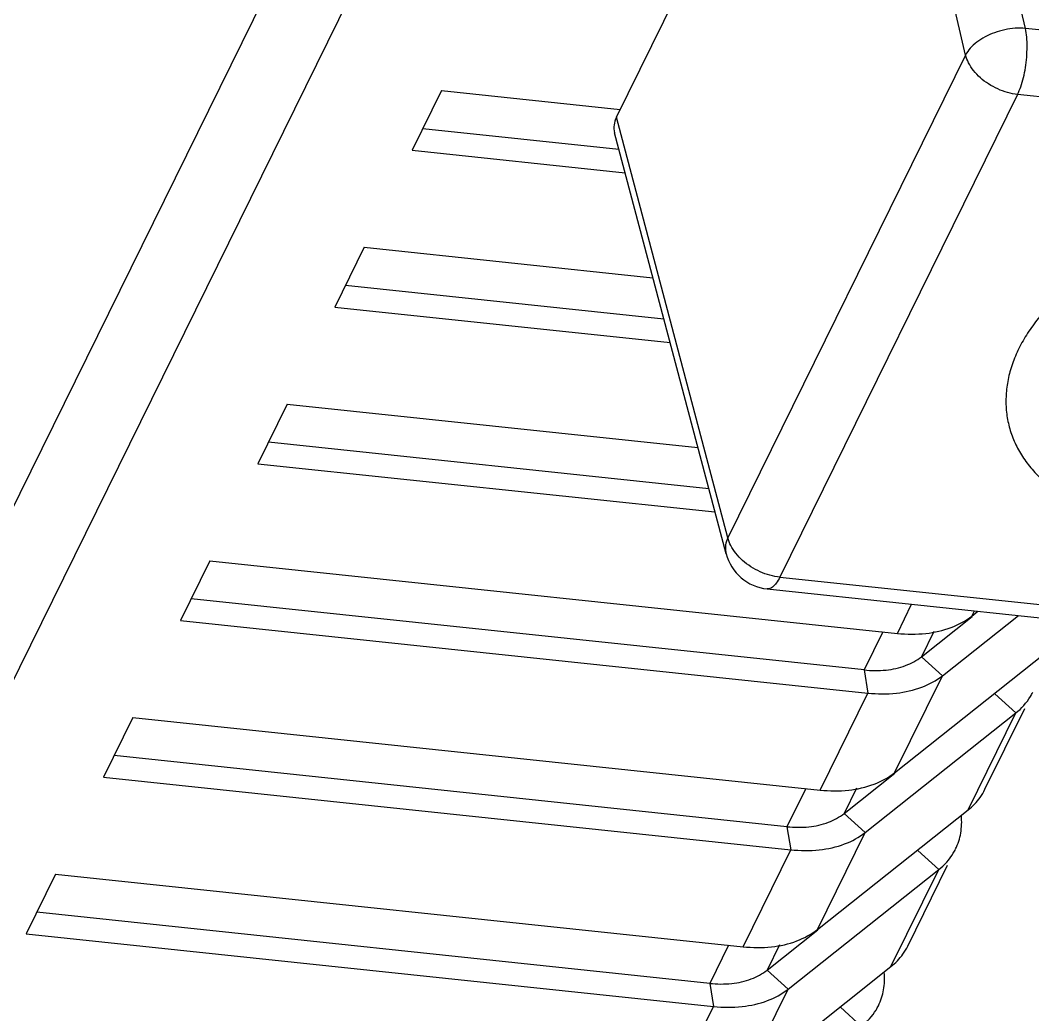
# Model space of a CAD drawing. Header units: millimetres. Extents: x 10368 to 13229, y -13270 to -11269.
# Drawn here: x 13112.81 to 13134.02, y -12438.91 to -12418.07 of the extents above; entities that cross this region are included whole.
import ezdxf

# ---------------------------------------------------------------- set-up
doc = ezdxf.new("R2010")
doc.units = ezdxf.units.MM

# ---------------------------------------------------------------- blocks, each defined once
blk = doc.blocks.new('u59')
at = {"color": 7, "linetype": 'Continuous'}
for p, q in [((-565.879, 132.36), (-489.389, 287.71)), ((-564.179, 132.181), (-487.91, 287.079)), ((-562.135, 176.611), (-563.136, 174.578)), ((-563.695, 176.249), (-566.852, 173.744)), ((-563.695, 176.249), (-564.696, 174.216)), ((-565.796, 174.596), (-566.236, 174.996)), ((-548.733, 173.057), (-563.136, 174.578)), ((-563.056, 174.095), (-563.136, 174.578)), ((-564.696, 174.216), (-567.853, 171.711)), ((-564.256, 173.816), (-564.696, 174.216)), ((-563.45, 173.295), (-563.056, 174.095)), ((-563.056, 174.095), (-548.955, 172.605)), ((-564.256, 173.816), (-565.319, 172.973)), ((-564.515, 173.29), (-564.256, 173.816)), ((-566.852, 173.744), (-567.853, 171.711)), ((-567.205, 173.312), (-568.038, 171.62)), ((-563.752, 173.327), (-564.753, 171.294)), ((-549.349, 171.805), (-563.752, 173.327)), ((-565.312, 172.965), (-568.469, 170.46)), ((-565.312, 172.965), (-566.313, 170.932)), ((-549.349, 171.805), (-548.733, 173.057)), ((-567.413, 171.312), (-567.853, 171.711)), ((-550.35, 169.772), (-564.753, 171.294)), ((-564.673, 170.811), (-564.753, 171.294)), ((-566.313, 170.932), (-569.47, 168.427)), ((-565.873, 170.532), (-566.313, 170.932)), ((-565.067, 170.011), (-564.673, 170.811)), ((-564.673, 170.811), (-550.572, 169.321)), ((-568.469, 170.46), (-569.47, 168.427)), ((-565.873, 170.532), (-566.936, 169.689)), ((-566.132, 170.006), (-565.873, 170.532)), ((-568.822, 170.027), (-569.655, 168.336)), ((-565.369, 170.043), (-566.37, 168.01)), ((-550.966, 168.521), (-565.369, 170.043)), ((-550.966, 168.521), (-550.35, 169.772)), ((-566.929, 169.68), (-570.086, 167.176)), ((-566.929, 169.68), (-567.93, 167.648)), ((-569.03, 168.028), (-569.47, 168.427)), ((-551.967, 166.488), (-566.37, 168.01)), ((-566.29, 167.527), (-566.37, 168.01)), ((-567.93, 167.648), (-569.522, 166.384)), ((-567.49, 167.248), (-567.93, 167.648)), ((-566.684, 166.727), (-566.29, 167.527)), ((-566.29, 167.527), (-552.189, 166.037)), ((-567.49, 167.248), (-568.553, 166.405)), ((-567.749, 166.722), (-567.49, 167.248)), ((-564.258, 165.828), (-573.963, 166.854)), ((-566.986, 166.759), (-567.286, 166.148)), ((-552.583, 165.237), (-566.986, 166.759)), ((-564.524, 165.581), (-573.886, 166.571)), ((-568.546, 166.396), (-568.674, 166.295)), ((-568.546, 166.396), (-568.6, 166.287)), ((-552.583, 165.237), (-551.967, 166.488)), ((-569.505, 155.465), (-564.524, 165.581)), ((-563.396, 165.09), (-561.06, 156.268)), ((-568.416, 154.639), (-563.435, 164.755)), ((-563.435, 164.755), (-561.1, 155.94)), ((-553.584, 163.204), (-563.165, 164.216)), ((-563.036, 163.728), (-553.806, 162.753)), ((-554.2, 161.953), (-553.584, 163.204)), ((-554.2, 161.953), (-562.806, 162.862)), ((-555.201, 159.92), (-562.223, 160.662)), ((-562.094, 160.174), (-555.423, 159.469)), ((-555.817, 158.669), (-555.201, 159.92)), ((-555.817, 158.669), (-561.865, 159.308)), ((-556.818, 156.636), (-561.282, 157.108)), ((-583.866, 156.983), (-569.505, 155.465)), ((-561.153, 156.619), (-557.04, 156.185)), ((-557.434, 155.385), (-556.818, 156.636)), ((-561.1, 155.94), (-566.285, 145.41)), ((-557.434, 155.385), (-561.179, 155.78)), ((-584.032, 155.598), (-569.671, 154.081)), ((-568.416, 154.639), (-566.285, 145.41)), ((-569.671, 154.081), (-567.54, 144.852))]:
    blk.add_line(p, q, dxfattribs=at)
for centre, radius, start, end in [((-565.473, 174.017), 1.243, 153.9254, 170.1025), ((-566.136, 172.787), 1.191, 144.3265, 153.8663), ((-567.09, 170.732), 1.243, 153.9254, 170.1025), ((-567.753, 169.503), 1.191, 144.3265, 153.8663), ((-564.363, 164.834), 1, 14.8361, 83.9654)]:
    blk.add_arc(centre, radius, start, end, dxfattribs=at)
blk.add_ellipse((-562.033, 156.038), major_axis=(0.978, 0.211), ratio=0.643936, start_param=-0.472107, end_param=0.029478, dxfattribs=at)
for points, start_tangent, end_tangent in [([(-566.236, 174.996), (-566.54, 174.653), (-566.589, 174.563)], (-0.783462, -0.62144), (-0.440658, -0.897675)), ([(-563.136, 174.578), (-563.733, 174.58), (-564.264, 174.457), (-564.696, 174.216)], (-0.994465, 0.105072), (-0.783462, -0.62144)), ([(-566.697, 174.23), (-566.711, 173.866)], (-0.172599, -0.984992), (0.089079, -0.996025)), ([(-563.056, 174.095), (-563.515, 174.097), (-563.924, 174.002), (-564.256, 173.816)], (-0.994465, 0.105072), (-0.783462, -0.62144)), ([(-566.852, 173.744), (-567.104, 173.482)], (-0.783462, -0.62144), (-0.582554, -0.812792)), ([(-563.752, 173.327), (-564.349, 173.329)], (-0.994465, 0.105072), (-0.994275, -0.106854)), ([(-564.349, 173.329), (-564.88, 173.205), (-565.312, 172.965)], (-0.994275, -0.106854), (-0.783462, -0.62144)), ([(-567.853, 171.711), (-568.157, 171.369), (-568.206, 171.279)], (-0.783462, -0.62144), (-0.440658, -0.897675)), ([(-564.753, 171.294), (-565.35, 171.296), (-565.881, 171.173), (-566.313, 170.932)], (-0.994465, 0.105072), (-0.783462, -0.62144)), ([(-568.314, 170.946), (-568.328, 170.582)], (-0.172599, -0.984992), (0.089079, -0.996025)), ([(-564.673, 170.811), (-565.132, 170.813), (-565.541, 170.718), (-565.873, 170.532)], (-0.994465, 0.105072), (-0.783462, -0.62144)), ([(-568.469, 170.46), (-568.721, 170.197)], (-0.783462, -0.62144), (-0.582554, -0.812792)), ([(-565.966, 170.045), (-566.497, 169.921), (-566.929, 169.68)], (-0.994275, -0.106854), (-0.783462, -0.62144)), ([(-565.369, 170.043), (-565.966, 170.045)], (-0.994465, 0.105072), (-0.994275, -0.106854)), ([(-569.47, 168.427), (-569.774, 168.085), (-569.823, 167.995)], (-0.783462, -0.62144), (-0.440658, -0.897675)), ([(-566.37, 168.01), (-566.967, 168.012), (-567.498, 167.888), (-567.93, 167.648)], (-0.994465, 0.105072), (-0.783462, -0.62144)), ([(-566.29, 167.527), (-566.749, 167.528), (-567.158, 167.433), (-567.49, 167.248)], (-0.994465, 0.105072), (-0.783462, -0.62144)), ([(-567.583, 166.761), (-568.114, 166.637), (-568.546, 166.396)], (-0.994275, -0.106854), (-0.783462, -0.62144)), ([(-566.986, 166.759), (-567.583, 166.761)], (-0.994465, 0.105072), (-0.994275, -0.106854)), ([(-564.524, 165.581), (-564.449, 165.707), (-564.37, 165.791), (-564.291, 165.827), (-564.258, 165.828)], (0.441734, 0.897146), (0.993802, -0.111161)), ([(-564.524, 165.581), (-564.316, 165.542), (-564.11, 165.467), (-563.916, 165.362), (-563.744, 165.232), (-563.602, 165.082), (-563.498, 164.92), (-563.435, 164.755)], (0.994465, -0.105072), (0.240275, -0.970705)), ([(-563.435, 164.755), (-563.387, 164.907), (-563.389, 165.056), (-563.396, 165.09)], (0.426032, 0.904708), (-0.25725, 0.966345)), ([(-575.812, 157.998), (-574.871, 157.965), (-573.905, 158.059), (-572.95, 158.278), (-572.042, 158.611), (-571.217, 159.048), (-570.846, 159.3), (-570.507, 159.57), (-570.203, 159.857), (-569.938, 160.158), (-569.714, 160.47), (-569.533, 160.789), (-569.397, 161.114), (-569.307, 161.44), (-569.265, 161.764), (-569.269, 162.084), (-569.321, 162.396), (-569.421, 162.697), (-569.566, 162.985), (-569.755, 163.256), (-569.988, 163.508), (-570.261, 163.739), (-570.917, 164.128), (-571.294, 164.282), (-571.7, 164.407), (-572.578, 164.566)], (0.994465, -0.105072), (-0.994465, 0.105072)), ([(-569.505, 155.465), (-569.572, 155.303), (-569.628, 155.112), (-569.67, 154.903), (-569.696, 154.684), (-569.705, 154.467), (-569.697, 154.262), (-569.671, 154.081)], (-0.441734, -0.897146), (0.195923, -0.980619)), ([(-569.505, 155.465), (-569.297, 155.425), (-569.091, 155.351), (-568.897, 155.246), (-568.725, 155.115), (-568.583, 154.965), (-568.479, 154.804), (-568.416, 154.639)], (0.994465, -0.105072), (0.240275, -0.970705)), ([(-569.671, 154.081), (-569.457, 154.079), (-569.237, 154.11), (-569.022, 154.171), (-568.823, 154.259), (-568.65, 154.37), (-568.512, 154.499), (-568.416, 154.639)], (0.996444, -0.084256), (0.45797, 0.888967))]:
    blk.add_spline(points, degree=3, dxfattribs=dict(at, start_tangent=start_tangent, end_tangent=end_tangent))

msp = doc.modelspace()

# ---------------------------------------------------------------- block references
at = {"rotation": 180}
msp.add_blockref('u59', (12564.199, -12264.161), dxfattribs=at)

doc.saveas('drawing.dxf')
